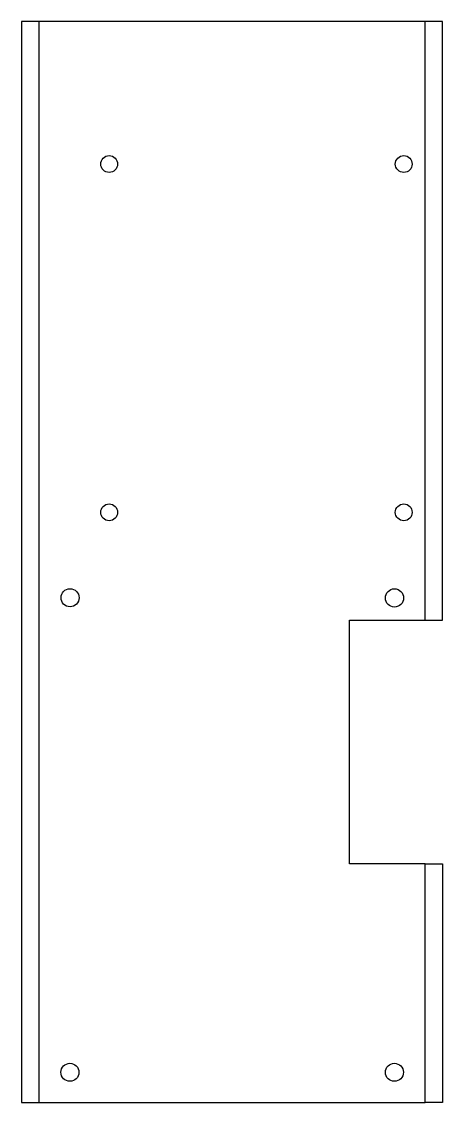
# Model space of a CAD drawing. Header units: millimetres. Extents: x -10 to 60, y 0 to 180.
import ezdxf

# ---------------------------------------------------------------- set-up
doc = ezdxf.new("R2010")
doc.units = ezdxf.units.MM
doc.layers.get('0').update_dxf_attribs({"linetype": 'CONTINUOUS'})

msp = doc.modelspace()

# ---------------------------------------------------------------- linework, layer by layer
for p, q in [((-10.42, 180), (-10.42, 0)), ((-7.54, 180), (-10.42, 180)), ((56.69, 180), (-7.54, 180)), ((-7.54, 180), (-7.54, 0)), ((56.69, 80.3), (56.69, 180)), ((59.58, 180), (56.69, 180)), ((59.58, 80.3), (59.58, 180)), ((44.12, 80.3), (56.69, 80.3)), ((44.12, 39.75), (44.12, 80.3)), ((56.69, 80.3), (59.58, 80.3)), ((56.69, 39.75), (44.12, 39.75)), ((-10.42, 0), (-7.54, 0)), ((-7.54, 0), (56.69, 0))]:
    msp.add_line(p, q)
msp.add_lwpolyline([(56.69, 0), (56.69, 39.75), (59.58, 39.75), (59.58, 0)], close=True)
for centre, radius in [((4.15, 156.28), 1.4), ((53.15, 156.28), 1.4), ((4.15, 98.27), 1.4), ((53.15, 98.27), 1.4), ((-2.37, 84.04), 1.5), ((51.61, 84.02), 1.52), ((-2.39, 5.01), 1.5), ((51.61, 5.01), 1.5)]:
    msp.add_circle(centre, radius)

doc.saveas('drawing.dxf')
